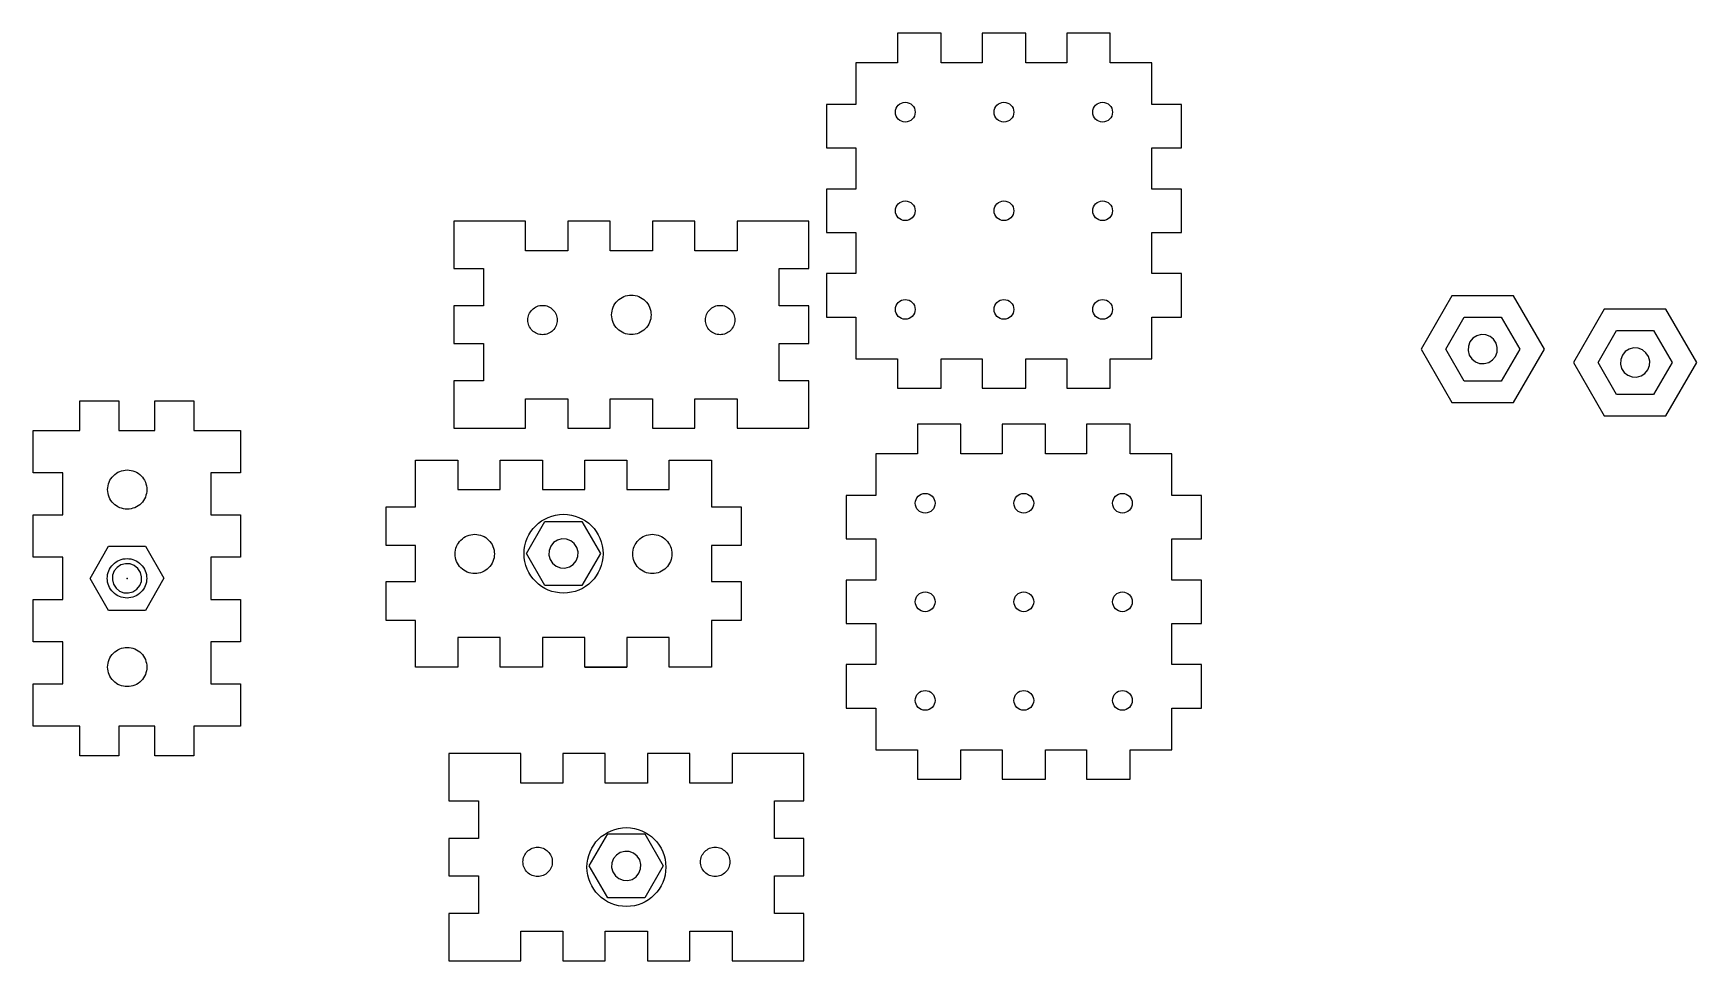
# Model space of a CAD drawing. Header units: millimetres. Extents: x -169 to 168, y -90 to 98.
import ezdxf

# ---------------------------------------------------------------- set-up
doc = ezdxf.new("R2010")
doc.units = ezdxf.units.MM
doc.header["$MEASUREMENT"] = 0
doc.layers.add('Default', color=7, linetype='Continuous', true_color=0x000000)

msp = doc.modelspace()

# ---------------------------------------------------------------- linework, layer by layer
for p, q in [((-50.83, 43.83), (-50.54, 44.09)), ((-50.54, 44.09), (-50.22, 44.33)), ((-50.22, 44.33), (-49.89, 44.53)), ((-49.89, 44.53), (-49.53, 44.7)), ((-49.53, 44.7), (-49.16, 44.83)), ((-49.16, 44.83), (-48.78, 44.92)), ((-48.78, 44.92), (-48.39, 44.98)), ((-48.39, 44.98), (-48, 45)), ((-48, 45), (-47.61, 44.98)), ((-47.61, 44.98), (-47.22, 44.92)), ((-47.22, 44.92), (-46.84, 44.83)), ((-46.84, 44.83), (-46.47, 44.7)), ((-46.47, 44.7), (-46.11, 44.53)), ((-46.11, 44.53), (-45.78, 44.33)), ((-45.78, 44.33), (-45.46, 44.09)), ((-45.46, 44.09), (-45.17, 43.83)), ((118.35, 44.88), (112.11, 34.05)), ((130.85, 44.89), (118.35, 44.88)), ((137.11, 34.07), (130.85, 44.89)), ((-68.96, 40.24), (-68.92, 40.53)), ((-68.92, 40.53), (-68.85, 40.81)), ((-68.85, 40.81), (-68.75, 41.09)), ((-68.75, 41.09), (-68.62, 41.35)), ((-68.62, 41.35), (-68.47, 41.6)), ((-68.47, 41.6), (-68.3, 41.84)), ((-68.3, 41.84), (-68.1, 42.05)), ((-68.1, 42.05), (-67.89, 42.25)), ((-67.89, 42.25), (-67.65, 42.42)), ((-67.65, 42.42), (-67.4, 42.57)), ((-67.4, 42.57), (-67.14, 42.7)), ((-67.14, 42.7), (-66.86, 42.8)), ((-66.86, 42.8), (-66.58, 42.87)), ((-66.58, 42.87), (-66.29, 42.91)), ((-66.29, 42.91), (-66, 42.92)), ((-66, 42.92), (-65.71, 42.91)), ((-65.71, 42.91), (-65.42, 42.87)), ((-65.42, 42.87), (-65.14, 42.8)), ((-65.14, 42.8), (-64.86, 42.7)), ((-64.86, 42.7), (-64.6, 42.57)), ((-64.6, 42.57), (-64.35, 42.42)), ((-64.35, 42.42), (-64.11, 42.25)), ((-64.11, 42.25), (-63.9, 42.05)), ((-63.9, 42.05), (-63.7, 41.84)), ((-63.7, 41.84), (-63.53, 41.6)), ((-63.53, 41.6), (-63.38, 41.35)), ((-63.38, 41.35), (-63.25, 41.09)), ((-63.25, 41.09), (-63.15, 40.81)), ((-63.15, 40.81), (-63.08, 40.53)), ((-63.08, 40.53), (-63.04, 40.24)), ((-52, 41), (-51.98, 41.39)), ((-51.98, 40.61), (-52, 41)), ((-51.98, 41.39), (-51.92, 41.78)), ((-51.92, 40.22), (-51.98, 40.61)), ((-51.92, 41.78), (-51.83, 42.16)), ((-51.83, 42.16), (-51.7, 42.53)), ((-51.7, 42.53), (-51.53, 42.89)), ((-51.53, 42.89), (-51.33, 43.22)), ((-51.33, 43.22), (-51.09, 43.54)), ((-51.09, 43.54), (-50.83, 43.83)), ((-45.17, 43.83), (-44.91, 43.54)), ((-44.91, 43.54), (-44.67, 43.22)), ((-44.67, 43.22), (-44.47, 42.89)), ((-44.47, 42.89), (-44.3, 42.53)), ((-44.3, 42.53), (-44.17, 42.16)), ((-44.17, 42.16), (-44.08, 41.78)), ((-44.08, 41.78), (-44.02, 41.39)), ((-44.02, 40.61), (-44.08, 40.22)), ((-44.02, 41.39), (-44, 41)), ((-44, 41), (-44.02, 40.61)), ((-32.96, 40.24), (-32.92, 40.53)), ((-32.92, 40.53), (-32.85, 40.81)), ((-32.85, 40.81), (-32.75, 41.09)), ((-32.75, 41.09), (-32.62, 41.35)), ((-32.62, 41.35), (-32.47, 41.6)), ((-32.47, 41.6), (-32.3, 41.84)), ((-32.3, 41.84), (-32.1, 42.05)), ((-32.1, 42.05), (-31.89, 42.25)), ((-31.89, 42.25), (-31.65, 42.42)), ((-31.65, 42.42), (-31.4, 42.57)), ((-31.4, 42.57), (-31.14, 42.7)), ((-31.14, 42.7), (-30.86, 42.8)), ((-30.86, 42.8), (-30.58, 42.87)), ((-30.58, 42.87), (-30.29, 42.91)), ((-30.29, 42.91), (-30, 42.92)), ((-30, 42.92), (-29.71, 42.91)), ((-29.71, 42.91), (-29.42, 42.87)), ((-29.42, 42.87), (-29.14, 42.8)), ((-29.14, 42.8), (-28.86, 42.7)), ((-28.86, 42.7), (-28.6, 42.57)), ((-28.6, 42.57), (-28.35, 42.42)), ((-28.35, 42.42), (-28.11, 42.25)), ((-28.11, 42.25), (-27.9, 42.05)), ((-27.9, 42.05), (-27.7, 41.84)), ((-27.7, 41.84), (-27.53, 41.6)), ((-27.53, 41.6), (-27.38, 41.35)), ((-27.38, 41.35), (-27.25, 41.09)), ((-27.25, 41.09), (-27.15, 40.81)), ((-27.15, 40.81), (-27.08, 40.53)), ((-27.08, 40.53), (-27.04, 40.24)), ((117.11, 34.05), (120.85, 40.55)), ((120.85, 40.55), (128.35, 40.56)), ((128.35, 40.56), (132.11, 34.06)), ((149.24, 42.15), (143, 31.32)), ((161.74, 42.16), (149.24, 42.15)), ((168, 31.34), (161.74, 42.16)), ((-68.97, 39.95), (-68.96, 40.24)), ((-68.96, 39.66), (-68.97, 39.95)), ((-68.92, 39.37), (-68.96, 39.66)), ((-68.85, 39.09), (-68.92, 39.37)), ((-68.75, 38.81), (-68.85, 39.09)), ((-68.62, 38.55), (-68.75, 38.81)), ((-68.47, 38.3), (-68.62, 38.55)), ((-68.3, 38.06), (-68.47, 38.3)), ((-68.1, 37.85), (-68.3, 38.06)), ((-67.89, 37.65), (-68.1, 37.85)), ((-67.65, 37.48), (-67.89, 37.65)), ((-67.4, 37.33), (-67.65, 37.48)), ((-67.14, 37.2), (-67.4, 37.33)), ((-66.86, 37.1), (-67.14, 37.2)), ((-66.58, 37.03), (-66.86, 37.1)), ((-65.14, 37.1), (-65.42, 37.03)), ((-64.86, 37.2), (-65.14, 37.1)), ((-64.6, 37.33), (-64.86, 37.2)), ((-64.35, 37.48), (-64.6, 37.33)), ((-64.11, 37.65), (-64.35, 37.48)), ((-63.9, 37.85), (-64.11, 37.65)), ((-63.7, 38.06), (-63.9, 37.85)), ((-63.53, 38.3), (-63.7, 38.06)), ((-63.38, 38.55), (-63.53, 38.3)), ((-63.25, 38.81), (-63.38, 38.55)), ((-63.15, 39.09), (-63.25, 38.81)), ((-63.08, 39.37), (-63.15, 39.09)), ((-63.04, 39.66), (-63.08, 39.37)), ((-63.04, 40.24), (-63.03, 39.95)), ((-63.03, 39.95), (-63.04, 39.66)), ((-51.83, 39.84), (-51.92, 40.22)), ((-51.7, 39.47), (-51.83, 39.84)), ((-51.53, 39.11), (-51.7, 39.47)), ((-51.33, 38.78), (-51.53, 39.11)), ((-51.09, 38.46), (-51.33, 38.78)), ((-50.83, 38.17), (-51.09, 38.46)), ((-50.54, 37.91), (-50.83, 38.17)), ((-50.22, 37.67), (-50.54, 37.91)), ((-49.89, 37.47), (-50.22, 37.67)), ((-49.53, 37.3), (-49.89, 37.47)), ((-49.16, 37.17), (-49.53, 37.3)), ((-48.78, 37.08), (-49.16, 37.17)), ((-46.84, 37.17), (-47.22, 37.08)), ((-46.47, 37.3), (-46.84, 37.17)), ((-46.11, 37.47), (-46.47, 37.3)), ((-45.78, 37.67), (-46.11, 37.47)), ((-45.46, 37.91), (-45.78, 37.67)), ((-45.17, 38.17), (-45.46, 37.91)), ((-44.91, 38.46), (-45.17, 38.17)), ((-44.67, 38.78), (-44.91, 38.46)), ((-44.47, 39.11), (-44.67, 38.78)), ((-44.3, 39.47), (-44.47, 39.11)), ((-44.17, 39.84), (-44.3, 39.47)), ((-44.08, 40.22), (-44.17, 39.84)), ((-32.97, 39.95), (-32.96, 40.24)), ((-32.96, 39.66), (-32.97, 39.95)), ((-32.92, 39.37), (-32.96, 39.66)), ((-32.85, 39.09), (-32.92, 39.37)), ((-32.75, 38.81), (-32.85, 39.09)), ((-32.62, 38.55), (-32.75, 38.81)), ((-32.47, 38.3), (-32.62, 38.55)), ((-32.3, 38.06), (-32.47, 38.3)), ((-32.1, 37.85), (-32.3, 38.06)), ((-31.89, 37.65), (-32.1, 37.85)), ((-31.65, 37.48), (-31.89, 37.65)), ((-31.4, 37.33), (-31.65, 37.48)), ((-31.14, 37.2), (-31.4, 37.33)), ((-30.86, 37.1), (-31.14, 37.2)), ((-30.58, 37.03), (-30.86, 37.1)), ((-29.14, 37.1), (-29.42, 37.03)), ((-28.86, 37.2), (-29.14, 37.1)), ((-28.6, 37.33), (-28.86, 37.2)), ((-28.35, 37.48), (-28.6, 37.33)), ((-28.11, 37.65), (-28.35, 37.48)), ((-27.9, 37.85), (-28.11, 37.65)), ((-27.7, 38.06), (-27.9, 37.85)), ((-27.53, 38.3), (-27.7, 38.06)), ((-27.38, 38.55), (-27.53, 38.3)), ((-27.25, 38.81), (-27.38, 38.55)), ((-27.15, 39.09), (-27.25, 38.81)), ((-27.08, 39.37), (-27.15, 39.09)), ((-27.04, 39.66), (-27.08, 39.37)), ((-27.04, 40.24), (-27.03, 39.95)), ((-27.03, 39.95), (-27.04, 39.66)), ((148, 31.33), (151.75, 37.82)), ((151.75, 37.82), (159.25, 37.83)), ((159.25, 37.83), (163, 31.34)), ((-66.29, 36.99), (-66.58, 37.03)), ((-66, 36.98), (-66.29, 36.99)), ((-65.71, 36.99), (-66, 36.98)), ((-65.42, 37.03), (-65.71, 36.99)), ((-48.39, 37.02), (-48.78, 37.08)), ((-48, 37), (-48.39, 37.02)), ((-47.61, 37.02), (-48, 37)), ((-47.22, 37.08), (-47.61, 37.02)), ((-30.29, 36.99), (-30.58, 37.03)), ((-30, 36.98), (-30.29, 36.99)), ((-29.71, 36.99), (-30, 36.98)), ((-29.42, 37.03), (-29.71, 36.99)), ((112.11, 34.05), (118.36, 23.23)), ((120.86, 27.56), (117.11, 34.05)), ((121.7, 34.67), (121.65, 33.74)), ((121.65, 33.74), (121.89, 32.85)), ((122.03, 35.54), (121.7, 34.67)), ((122.61, 36.27), (122.03, 35.54)), ((123.39, 36.77), (122.61, 36.27)), ((124.29, 37.02), (123.39, 36.77)), ((125.22, 36.97), (124.29, 37.02)), ((126.09, 36.64), (125.22, 36.97)), ((126.82, 36.05), (126.09, 36.64)), ((127.32, 35.27), (126.82, 36.05)), ((127.56, 34.37), (127.32, 35.27)), ((127.52, 33.44), (127.56, 34.37)), ((132.11, 34.06), (128.36, 27.56)), ((130.86, 23.24), (137.11, 34.07)), ((154.29, 34.05), (153.51, 33.54)), ((155.19, 34.29), (154.29, 34.05)), ((156.12, 34.24), (155.19, 34.29)), ((156.99, 33.91), (156.12, 34.24)), ((157.71, 33.32), (156.99, 33.91)), ((121.89, 32.85), (122.4, 32.07)), ((122.4, 32.07), (123.12, 31.48)), ((123.12, 31.48), (123.99, 31.15)), ((123.99, 31.15), (124.92, 31.1)), ((124.92, 31.1), (125.82, 31.34)), ((125.82, 31.34), (126.6, 31.85)), ((126.6, 31.85), (127.18, 32.57)), ((127.18, 32.57), (127.52, 33.44)), ((143, 31.32), (149.26, 20.5)), ((151.75, 24.83), (148, 31.33)), ((152.59, 31.95), (152.54, 31.02)), ((152.54, 31.02), (152.78, 30.12)), ((152.92, 32.82), (152.59, 31.95)), ((153.51, 33.54), (152.92, 32.82)), ((158.22, 32.54), (157.71, 33.32)), ((158.08, 29.85), (158.41, 30.71)), ((158.46, 31.64), (158.22, 32.54)), ((158.41, 30.71), (158.46, 31.64)), ((163, 31.34), (159.25, 24.84)), ((161.76, 20.51), (168, 31.34)), ((128.36, 27.56), (120.86, 27.56)), ((152.78, 30.12), (153.29, 29.34)), ((153.29, 29.34), (154.01, 28.75)), ((154.01, 28.75), (154.88, 28.42)), ((154.88, 28.42), (155.81, 28.37)), ((155.81, 28.37), (156.71, 28.61)), ((156.71, 28.61), (157.49, 29.12)), ((157.49, 29.12), (158.08, 29.85)), ((159.25, 24.84), (151.75, 24.83)), ((118.36, 23.23), (130.86, 23.24)), ((149.26, 20.5), (161.76, 20.51)), ((-154.01, 6.72), (-153.88, 7.08)), ((-153.88, 7.08), (-153.71, 7.44)), ((-153.71, 7.44), (-153.51, 7.77)), ((-153.51, 7.77), (-153.28, 8.08)), ((-153.28, 8.08), (-153.01, 8.37)), ((-153.01, 8.37), (-152.73, 8.64)), ((-152.73, 8.64), (-152.41, 8.87)), ((-152.41, 8.87), (-152.08, 9.07)), ((-152.08, 9.07), (-151.72, 9.24)), ((-151.72, 9.24), (-151.36, 9.37)), ((-151.36, 9.37), (-150.98, 9.46)), ((-150.98, 9.46), (-150.59, 9.52)), ((-150.59, 9.52), (-150.2, 9.54)), ((-150.2, 9.54), (-149.81, 9.52)), ((-149.81, 9.52), (-149.43, 9.46)), ((-149.43, 9.46), (-149.05, 9.37)), ((-149.05, 9.37), (-148.68, 9.24)), ((-148.68, 9.24), (-148.33, 9.07)), ((-148.33, 9.07), (-148, 8.87)), ((-148, 8.87), (-147.68, 8.64)), ((-147.68, 8.64), (-147.39, 8.37)), ((-147.39, 8.37), (-147.13, 8.08)), ((-147.13, 8.08), (-146.9, 7.77)), ((-146.9, 7.77), (-146.7, 7.44)), ((-146.7, 7.44), (-146.53, 7.08)), ((-146.53, 7.08), (-146.4, 6.72)), ((-154.18, 5.56), (-154.16, 5.95)), ((-154.16, 5.17), (-154.18, 5.56)), ((-154.16, 5.95), (-154.1, 6.34)), ((-154.1, 4.79), (-154.16, 5.17)), ((-154.1, 6.34), (-154.01, 6.72)), ((-154.01, 4.41), (-154.1, 4.79)), ((-153.88, 4.04), (-154.01, 4.41)), ((-153.71, 3.69), (-153.88, 4.04)), ((-153.51, 3.35), (-153.71, 3.69)), ((-146.7, 3.69), (-146.9, 3.35)), ((-146.53, 4.04), (-146.7, 3.69)), ((-146.4, 4.41), (-146.53, 4.04)), ((-146.4, 6.72), (-146.31, 6.34)), ((-146.31, 4.79), (-146.4, 4.41)), ((-146.31, 6.34), (-146.25, 5.95)), ((-146.25, 5.17), (-146.31, 4.79)), ((-146.25, 5.95), (-146.23, 5.56)), ((-146.23, 5.56), (-146.25, 5.17)), ((-153.28, 3.04), (-153.51, 3.35)), ((-153.01, 2.75), (-153.28, 3.04)), ((-152.73, 2.49), (-153.01, 2.75)), ((-152.41, 2.26), (-152.73, 2.49)), ((-152.08, 2.06), (-152.41, 2.26)), ((-151.72, 1.89), (-152.08, 2.06)), ((-151.36, 1.76), (-151.72, 1.89)), ((-150.98, 1.66), (-151.36, 1.76)), ((-150.59, 1.61), (-150.98, 1.66)), ((-150.2, 1.59), (-150.59, 1.61)), ((-149.81, 1.61), (-150.2, 1.59)), ((-149.43, 1.66), (-149.81, 1.61)), ((-149.05, 1.76), (-149.43, 1.66)), ((-148.68, 1.89), (-149.05, 1.76)), ((-148.33, 2.06), (-148.68, 1.89)), ((-148, 2.26), (-148.33, 2.06)), ((-147.68, 2.49), (-148, 2.26)), ((-147.39, 2.75), (-147.68, 2.49)), ((-147.13, 3.04), (-147.39, 2.75)), ((-146.9, 3.35), (-147.13, 3.04)), ((-69.27, -7.4), (-65.52, -0.9)), ((-65.52, -0.9), (-58.02, -0.9)), ((-58.02, -0.9), (-54.27, -7.39)), ((-157.75, -12.44), (-154.01, -5.94)), ((-154.01, -5.94), (-146.51, -5.94)), ((-146.51, -5.94), (-142.75, -12.43)), ((-83.7, -7.1), (-83.64, -6.71)), ((-83.64, -6.71), (-83.55, -6.33)), ((-83.55, -6.33), (-83.42, -5.96)), ((-83.42, -5.96), (-83.25, -5.61)), ((-83.25, -5.61), (-83.05, -5.28)), ((-83.05, -5.28), (-82.82, -4.96)), ((-82.82, -4.96), (-82.55, -4.68)), ((-82.55, -4.68), (-82.26, -4.41)), ((-82.26, -4.41), (-81.95, -4.18)), ((-81.95, -4.18), (-81.62, -3.98)), ((-81.62, -3.98), (-81.26, -3.81)), ((-81.26, -3.81), (-80.9, -3.68)), ((-80.9, -3.68), (-80.52, -3.59)), ((-80.52, -3.59), (-80.13, -3.53)), ((-80.13, -3.53), (-79.74, -3.51)), ((-79.74, -3.51), (-79.35, -3.53)), ((-79.35, -3.53), (-78.97, -3.59)), ((-78.97, -3.59), (-78.59, -3.68)), ((-78.59, -3.68), (-78.22, -3.81)), ((-78.22, -3.81), (-77.87, -3.98)), ((-77.87, -3.98), (-77.53, -4.18)), ((-77.53, -4.18), (-77.22, -4.41)), ((-77.22, -4.41), (-76.93, -4.68)), ((-76.93, -4.68), (-76.67, -4.96)), ((-76.67, -4.96), (-76.44, -5.28)), ((-76.44, -5.28), (-76.24, -5.61)), ((-76.24, -5.61), (-76.07, -5.96)), ((-76.07, -5.96), (-75.94, -6.33)), ((-75.94, -6.33), (-75.84, -6.71)), ((-75.84, -6.71), (-75.79, -7.1)), ((-64.34, -5.91), (-64.68, -6.78)), ((-63.76, -5.19), (-64.34, -5.91)), ((-62.98, -4.68), (-63.76, -5.19)), ((-62.08, -4.44), (-62.98, -4.68)), ((-61.15, -4.49), (-62.08, -4.44)), ((-60.28, -4.82), (-61.15, -4.49)), ((-59.56, -5.4), (-60.28, -4.82)), ((-59.05, -6.18), (-59.56, -5.4)), ((-58.81, -7.08), (-59.05, -6.18)), ((-47.7, -7.1), (-47.64, -6.71)), ((-47.64, -6.71), (-47.55, -6.33)), ((-47.55, -6.33), (-47.42, -5.96)), ((-47.42, -5.96), (-47.25, -5.61)), ((-47.25, -5.61), (-47.05, -5.28)), ((-47.05, -5.28), (-46.82, -4.96)), ((-46.82, -4.96), (-46.55, -4.68)), ((-46.55, -4.68), (-46.26, -4.41)), ((-46.26, -4.41), (-45.95, -4.18)), ((-45.95, -4.18), (-45.62, -3.98)), ((-45.62, -3.98), (-45.26, -3.81)), ((-45.26, -3.81), (-44.9, -3.68)), ((-44.9, -3.68), (-44.52, -3.59)), ((-44.52, -3.59), (-44.13, -3.53)), ((-44.13, -3.53), (-43.74, -3.51)), ((-43.74, -3.51), (-43.35, -3.53)), ((-43.35, -3.53), (-42.97, -3.59)), ((-42.97, -3.59), (-42.59, -3.68)), ((-42.59, -3.68), (-42.22, -3.81)), ((-42.22, -3.81), (-41.87, -3.98)), ((-41.87, -3.98), (-41.53, -4.18)), ((-41.53, -4.18), (-41.22, -4.41)), ((-41.22, -4.41), (-40.93, -4.68)), ((-40.93, -4.68), (-40.67, -4.96)), ((-40.67, -4.96), (-40.44, -5.28)), ((-40.44, -5.28), (-40.24, -5.61)), ((-40.24, -5.61), (-40.07, -5.96)), ((-40.07, -5.96), (-39.94, -6.33)), ((-39.94, -6.33), (-39.84, -6.71)), ((-39.84, -6.71), (-39.79, -7.1)), ((-153.58, -10.21), (-153.35, -9.9)), ((-153.35, -9.9), (-153.08, -9.61)), ((-153.08, -9.61), (-152.79, -9.35)), ((-152.79, -9.35), (-152.48, -9.11)), ((-152.48, -9.11), (-152.14, -8.91)), ((-151.47, -9.72), (-152.25, -10.23)), ((-152.14, -8.91), (-151.78, -8.74)), ((-151.78, -8.74), (-151.41, -8.61)), ((-150.57, -9.48), (-151.47, -9.72)), ((-151.41, -8.61), (-151.03, -8.51)), ((-151.03, -8.51), (-150.65, -8.46)), ((-150.65, -8.46), (-150.25, -8.44)), ((-149.64, -9.53), (-150.57, -9.48)), ((-150.25, -8.44), (-149.86, -8.46)), ((-149.86, -8.46), (-149.47, -8.51)), ((-148.77, -9.86), (-149.64, -9.53)), ((-149.47, -8.51), (-149.09, -8.61)), ((-149.09, -8.61), (-148.72, -8.74)), ((-148.04, -10.45), (-148.77, -9.86)), ((-148.72, -8.74), (-148.37, -8.91)), ((-148.37, -8.91), (-148.03, -9.11)), ((-148.03, -9.11), (-147.72, -9.35)), ((-147.72, -9.35), (-147.43, -9.61)), ((-147.43, -9.61), (-147.16, -9.9)), ((-147.16, -9.9), (-146.93, -10.21)), ((-83.72, -7.49), (-83.7, -7.1)), ((-83.7, -7.88), (-83.72, -7.49)), ((-83.64, -8.26), (-83.7, -7.88)), ((-83.55, -8.64), (-83.64, -8.26)), ((-83.42, -9.01), (-83.55, -8.64)), ((-83.25, -9.36), (-83.42, -9.01)), ((-83.05, -9.69), (-83.25, -9.36)), ((-82.82, -10.01), (-83.05, -9.69)), ((-82.55, -10.3), (-82.82, -10.01)), ((-76.67, -10.01), (-76.93, -10.3)), ((-76.44, -9.69), (-76.67, -10.01)), ((-76.24, -9.36), (-76.44, -9.69)), ((-76.07, -9.01), (-76.24, -9.36)), ((-75.94, -8.64), (-76.07, -9.01)), ((-75.84, -8.26), (-75.94, -8.64)), ((-75.79, -7.88), (-75.84, -8.26)), ((-75.79, -7.1), (-75.77, -7.49)), ((-75.77, -7.49), (-75.79, -7.88)), ((-65.51, -13.89), (-69.27, -7.4)), ((-64.68, -6.78), (-64.72, -7.71)), ((-64.72, -7.71), (-64.48, -8.61)), ((-64.48, -8.61), (-63.98, -9.39)), ((-63.98, -9.39), (-63.25, -9.97)), ((-63.25, -9.97), (-62.38, -10.31)), ((-61.45, -10.36), (-60.55, -10.11)), ((-60.55, -10.11), (-59.77, -9.61)), ((-59.77, -9.61), (-59.19, -8.88)), ((-59.19, -8.88), (-58.86, -8.01)), ((-58.86, -8.01), (-58.81, -7.08)), ((-54.27, -7.39), (-58.01, -13.89)), ((-47.72, -7.49), (-47.7, -7.1)), ((-47.7, -7.88), (-47.72, -7.49)), ((-47.64, -8.26), (-47.7, -7.88)), ((-47.55, -8.64), (-47.64, -8.26)), ((-47.42, -9.01), (-47.55, -8.64)), ((-47.25, -9.36), (-47.42, -9.01)), ((-47.05, -9.69), (-47.25, -9.36)), ((-46.82, -10.01), (-47.05, -9.69)), ((-46.55, -10.3), (-46.82, -10.01)), ((-40.67, -10.01), (-40.93, -10.3)), ((-40.44, -9.69), (-40.67, -10.01)), ((-40.24, -9.36), (-40.44, -9.69)), ((-40.07, -9.01), (-40.24, -9.36)), ((-39.94, -8.64), (-40.07, -9.01)), ((-39.84, -8.26), (-39.94, -8.64)), ((-39.79, -7.88), (-39.84, -8.26)), ((-39.79, -7.1), (-39.77, -7.49)), ((-39.77, -7.49), (-39.79, -7.88)), ((-154, -18.93), (-157.75, -12.44)), ((-154.25, -12.44), (-154.23, -12.05)), ((-154.23, -12.83), (-154.25, -12.44)), ((-154.23, -12.05), (-154.18, -11.66)), ((-154.18, -13.22), (-154.23, -12.83)), ((-154.18, -11.66), (-154.08, -11.28)), ((-154.08, -13.6), (-154.18, -13.22)), ((-154.08, -11.28), (-153.95, -10.91)), ((-153.95, -10.91), (-153.78, -10.55)), ((-153.78, -10.55), (-153.58, -10.21)), ((-153.16, -11.82), (-153.21, -12.75)), ((-153.21, -12.75), (-152.97, -13.65)), ((-152.83, -10.95), (-153.16, -11.82)), ((-152.25, -10.23), (-152.83, -10.95)), ((-147.54, -11.23), (-148.04, -10.45)), ((-147.68, -13.92), (-147.34, -13.05)), ((-147.3, -12.12), (-147.54, -11.23)), ((-147.34, -13.05), (-147.3, -12.12)), ((-146.93, -10.21), (-146.73, -10.55)), ((-146.73, -10.55), (-146.56, -10.91)), ((-146.56, -10.91), (-146.43, -11.28)), ((-142.75, -12.43), (-146.5, -18.93)), ((-146.43, -11.28), (-146.33, -11.66)), ((-146.33, -13.22), (-146.43, -13.6)), ((-146.33, -11.66), (-146.27, -12.05)), ((-146.27, -12.83), (-146.33, -13.22)), ((-146.27, -12.05), (-146.25, -12.44)), ((-146.25, -12.44), (-146.27, -12.83)), ((-82.26, -10.56), (-82.55, -10.3)), ((-81.95, -10.79), (-82.26, -10.56)), ((-81.62, -10.99), (-81.95, -10.79)), ((-81.26, -11.16), (-81.62, -10.99)), ((-80.9, -11.29), (-81.26, -11.16)), ((-80.52, -11.38), (-80.9, -11.29)), ((-80.13, -11.44), (-80.52, -11.38)), ((-79.74, -11.46), (-80.13, -11.44)), ((-79.35, -11.44), (-79.74, -11.46)), ((-78.97, -11.38), (-79.35, -11.44)), ((-78.59, -11.29), (-78.97, -11.38)), ((-78.22, -11.16), (-78.59, -11.29)), ((-77.87, -10.99), (-78.22, -11.16)), ((-77.53, -10.79), (-77.87, -10.99)), ((-77.22, -10.56), (-77.53, -10.79)), ((-76.93, -10.3), (-77.22, -10.56)), ((-62.38, -10.31), (-61.45, -10.36)), ((-46.26, -10.56), (-46.55, -10.3)), ((-45.95, -10.79), (-46.26, -10.56)), ((-45.62, -10.99), (-45.95, -10.79)), ((-45.26, -11.16), (-45.62, -10.99)), ((-44.9, -11.29), (-45.26, -11.16)), ((-44.52, -11.38), (-44.9, -11.29)), ((-44.13, -11.44), (-44.52, -11.38)), ((-43.74, -11.46), (-44.13, -11.44)), ((-43.35, -11.44), (-43.74, -11.46)), ((-42.97, -11.38), (-43.35, -11.44)), ((-42.59, -11.29), (-42.97, -11.38)), ((-42.22, -11.16), (-42.59, -11.29)), ((-41.87, -10.99), (-42.22, -11.16)), ((-41.53, -10.79), (-41.87, -10.99)), ((-41.22, -10.56), (-41.53, -10.79)), ((-40.93, -10.3), (-41.22, -10.56)), ((-153.95, -13.97), (-154.08, -13.6)), ((-153.78, -14.32), (-153.95, -13.97)), ((-153.58, -14.66), (-153.78, -14.32)), ((-153.35, -14.97), (-153.58, -14.66)), ((-153.08, -15.27), (-153.35, -14.97)), ((-152.79, -15.53), (-153.08, -15.27)), ((-152.97, -13.65), (-152.46, -14.43)), ((-152.48, -15.76), (-152.79, -15.53)), ((-152.14, -15.96), (-152.48, -15.76)), ((-152.46, -14.43), (-151.74, -15.01)), ((-151.78, -16.13), (-152.14, -15.96)), ((-151.41, -16.27), (-151.78, -16.13)), ((-151.74, -15.01), (-150.87, -15.35)), ((-151.03, -16.36), (-151.41, -16.27)), ((-150.65, -16.42), (-151.03, -16.36)), ((-150.87, -15.35), (-149.94, -15.4)), ((-150.25, -16.44), (-150.65, -16.42)), ((-149.86, -16.42), (-150.25, -16.44)), ((-149.94, -15.4), (-149.04, -15.15)), ((-149.47, -16.36), (-149.86, -16.42)), ((-149.09, -16.27), (-149.47, -16.36)), ((-148.72, -16.13), (-149.09, -16.27)), ((-149.04, -15.15), (-148.26, -14.65)), ((-148.37, -15.96), (-148.72, -16.13)), ((-148.03, -15.76), (-148.37, -15.96)), ((-148.26, -14.65), (-147.68, -13.92)), ((-147.72, -15.53), (-148.03, -15.76)), ((-147.43, -15.27), (-147.72, -15.53)), ((-147.16, -14.97), (-147.43, -15.27)), ((-146.93, -14.66), (-147.16, -14.97)), ((-146.73, -14.32), (-146.93, -14.66)), ((-146.56, -13.97), (-146.73, -14.32)), ((-146.43, -13.6), (-146.56, -13.97)), ((-58.01, -13.89), (-65.51, -13.89)), ((-146.5, -18.93), (-154, -18.93)), ((-152.41, -27.13), (-152.08, -26.93)), ((-152.08, -26.93), (-151.72, -26.76)), ((-151.72, -26.76), (-151.36, -26.63)), ((-151.36, -26.63), (-150.98, -26.54)), ((-150.98, -26.54), (-150.59, -26.48)), ((-150.59, -26.48), (-150.2, -26.46)), ((-150.2, -26.46), (-149.81, -26.48)), ((-149.81, -26.48), (-149.43, -26.54)), ((-149.43, -26.54), (-149.05, -26.63)), ((-149.05, -26.63), (-148.68, -26.76)), ((-148.68, -26.76), (-148.33, -26.93)), ((-148.33, -26.93), (-148, -27.13)), ((-154.18, -30.44), (-154.16, -30.05)), ((-154.16, -30.05), (-154.1, -29.66)), ((-154.1, -29.66), (-154.01, -29.28)), ((-154.01, -29.28), (-153.88, -28.92)), ((-153.88, -28.92), (-153.71, -28.56)), ((-153.71, -28.56), (-153.51, -28.23)), ((-153.51, -28.23), (-153.28, -27.92)), ((-153.28, -27.92), (-153.01, -27.63)), ((-153.01, -27.63), (-152.73, -27.36)), ((-152.73, -27.36), (-152.41, -27.13)), ((-148, -27.13), (-147.68, -27.36)), ((-147.68, -27.36), (-147.39, -27.63)), ((-147.39, -27.63), (-147.13, -27.92)), ((-147.13, -27.92), (-146.9, -28.23)), ((-146.9, -28.23), (-146.7, -28.56)), ((-146.7, -28.56), (-146.53, -28.92)), ((-146.53, -28.92), (-146.4, -29.28)), ((-146.4, -29.28), (-146.31, -29.66)), ((-146.31, -29.66), (-146.25, -30.05)), ((-146.25, -30.05), (-146.23, -30.44)), ((-154.16, -30.83), (-154.18, -30.44)), ((-154.1, -31.21), (-154.16, -30.83)), ((-154.01, -31.59), (-154.1, -31.21)), ((-153.88, -31.96), (-154.01, -31.59)), ((-153.71, -32.31), (-153.88, -31.96)), ((-153.51, -32.65), (-153.71, -32.31)), ((-153.28, -32.96), (-153.51, -32.65)), ((-153.01, -33.25), (-153.28, -32.96)), ((-152.73, -33.51), (-153.01, -33.25)), ((-152.41, -33.74), (-152.73, -33.51)), ((-147.68, -33.51), (-148, -33.74)), ((-147.39, -33.25), (-147.68, -33.51)), ((-147.13, -32.96), (-147.39, -33.25)), ((-146.9, -32.65), (-147.13, -32.96)), ((-146.7, -32.31), (-146.9, -32.65)), ((-146.53, -31.96), (-146.7, -32.31)), ((-146.4, -31.59), (-146.53, -31.96)), ((-146.31, -31.21), (-146.4, -31.59)), ((-146.25, -30.83), (-146.31, -31.21)), ((-146.23, -30.44), (-146.25, -30.83)), ((-152.08, -33.94), (-152.41, -33.74)), ((-151.72, -34.11), (-152.08, -33.94)), ((-151.36, -34.24), (-151.72, -34.11)), ((-150.98, -34.34), (-151.36, -34.24)), ((-150.59, -34.39), (-150.98, -34.34)), ((-150.2, -34.41), (-150.59, -34.39)), ((-149.81, -34.39), (-150.2, -34.41)), ((-149.43, -34.34), (-149.81, -34.39)), ((-149.05, -34.24), (-149.43, -34.34)), ((-148.68, -34.11), (-149.05, -34.24)), ((-148.33, -33.94), (-148.68, -34.11)), ((-148, -33.74), (-148.33, -33.94)), ((-68.65, -67.48), (-68.4, -67.33)), ((-68.4, -67.33), (-68.14, -67.2)), ((-68.14, -67.2), (-67.86, -67.1)), ((-67.86, -67.1), (-67.58, -67.03)), ((-67.58, -67.03), (-67.29, -66.99)), ((-67.29, -66.99), (-67, -66.97)), ((-67, -66.97), (-66.71, -66.99)), ((-66.71, -66.99), (-66.42, -67.03)), ((-66.42, -67.03), (-66.14, -67.1)), ((-66.14, -67.1), (-65.86, -67.2)), ((-65.86, -67.2), (-65.6, -67.33)), ((-65.6, -67.33), (-65.35, -67.48)), ((-56.53, -70.78), (-52.79, -64.28)), ((-52.79, -64.28), (-45.29, -64.28)), ((-45.29, -64.28), (-41.53, -70.77)), ((-32.65, -67.48), (-32.4, -67.33)), ((-32.4, -67.33), (-32.14, -67.2)), ((-32.14, -67.2), (-31.86, -67.1)), ((-31.86, -67.1), (-31.58, -67.03)), ((-31.58, -67.03), (-31.29, -66.99)), ((-31.29, -66.99), (-31, -66.97)), ((-31, -66.97), (-30.71, -66.99)), ((-30.71, -66.99), (-30.42, -67.03)), ((-30.42, -67.03), (-30.14, -67.1)), ((-30.14, -67.1), (-29.86, -67.2)), ((-29.86, -67.2), (-29.6, -67.33)), ((-29.6, -67.33), (-29.35, -67.48)), ((-69.97, -69.95), (-69.96, -69.66)), ((-69.96, -70.24), (-69.97, -69.95)), ((-69.96, -69.66), (-69.92, -69.37)), ((-69.92, -70.53), (-69.96, -70.24)), ((-69.92, -69.37), (-69.85, -69.09)), ((-69.85, -70.81), (-69.92, -70.53)), ((-69.85, -69.09), (-69.75, -68.81)), ((-69.75, -71.09), (-69.85, -70.81)), ((-69.75, -68.81), (-69.62, -68.55)), ((-69.62, -68.55), (-69.47, -68.3)), ((-69.47, -68.3), (-69.3, -68.06)), ((-69.3, -68.06), (-69.1, -67.85)), ((-69.1, -67.85), (-68.89, -67.65)), ((-68.89, -67.65), (-68.65, -67.48)), ((-65.35, -67.48), (-65.11, -67.65)), ((-65.11, -67.65), (-64.9, -67.85)), ((-64.9, -67.85), (-64.7, -68.06)), ((-64.7, -68.06), (-64.53, -68.3)), ((-64.53, -68.3), (-64.38, -68.55)), ((-64.38, -68.55), (-64.25, -68.81)), ((-64.25, -68.81), (-64.15, -69.09)), ((-64.15, -70.81), (-64.25, -71.09)), ((-64.15, -69.09), (-64.08, -69.37)), ((-64.08, -70.53), (-64.15, -70.81)), ((-64.08, -69.37), (-64.04, -69.66)), ((-64.04, -70.24), (-64.08, -70.53)), ((-64.04, -69.66), (-64.03, -69.95)), ((-64.03, -69.95), (-64.04, -70.24)), ((-52.78, -77.27), (-56.53, -70.78)), ((-51.94, -70.16), (-51.99, -71.09)), ((-51.61, -69.29), (-51.94, -70.16)), ((-51.02, -68.56), (-51.61, -69.29)), ((-50.24, -68.06), (-51.02, -68.56)), ((-49.34, -67.82), (-50.24, -68.06)), ((-48.42, -67.86), (-49.34, -67.82)), ((-47.55, -68.2), (-48.42, -67.86)), ((-46.82, -68.78), (-47.55, -68.2)), ((-46.31, -69.56), (-46.82, -68.78)), ((-46.07, -70.46), (-46.31, -69.56)), ((-46.12, -71.39), (-46.07, -70.46)), ((-41.53, -70.77), (-45.28, -77.27)), ((-33.97, -69.95), (-33.96, -69.66)), ((-33.96, -70.24), (-33.97, -69.95)), ((-33.96, -69.66), (-33.92, -69.37)), ((-33.92, -70.53), (-33.96, -70.24)), ((-33.92, -69.37), (-33.85, -69.09)), ((-33.85, -70.81), (-33.92, -70.53)), ((-33.85, -69.09), (-33.75, -68.81)), ((-33.75, -71.09), (-33.85, -70.81)), ((-33.75, -68.81), (-33.62, -68.55)), ((-33.62, -68.55), (-33.47, -68.3)), ((-33.47, -68.3), (-33.3, -68.06)), ((-33.3, -68.06), (-33.1, -67.85)), ((-33.1, -67.85), (-32.89, -67.65)), ((-32.89, -67.65), (-32.65, -67.48)), ((-29.35, -67.48), (-29.11, -67.65)), ((-29.11, -67.65), (-28.9, -67.85)), ((-28.9, -67.85), (-28.7, -68.06)), ((-28.7, -68.06), (-28.53, -68.3)), ((-28.53, -68.3), (-28.38, -68.55)), ((-28.38, -68.55), (-28.25, -68.81)), ((-28.25, -68.81), (-28.15, -69.09)), ((-28.15, -70.81), (-28.25, -71.09)), ((-28.15, -69.09), (-28.08, -69.37)), ((-28.08, -70.53), (-28.15, -70.81)), ((-28.08, -69.37), (-28.04, -69.66)), ((-28.04, -70.24), (-28.08, -70.53)), ((-28.04, -69.66), (-28.03, -69.95)), ((-28.03, -69.95), (-28.04, -70.24)), ((-69.62, -71.35), (-69.75, -71.09)), ((-69.47, -71.6), (-69.62, -71.35)), ((-69.3, -71.84), (-69.47, -71.6)), ((-69.1, -72.05), (-69.3, -71.84)), ((-68.89, -72.25), (-69.1, -72.05)), ((-68.65, -72.42), (-68.89, -72.25)), ((-68.4, -72.57), (-68.65, -72.42)), ((-68.14, -72.7), (-68.4, -72.57)), ((-67.86, -72.8), (-68.14, -72.7)), ((-67.58, -72.87), (-67.86, -72.8)), ((-67.29, -72.91), (-67.58, -72.87)), ((-67, -72.92), (-67.29, -72.91)), ((-66.71, -72.91), (-67, -72.92)), ((-66.42, -72.87), (-66.71, -72.91)), ((-66.14, -72.8), (-66.42, -72.87)), ((-65.86, -72.7), (-66.14, -72.8)), ((-65.6, -72.57), (-65.86, -72.7)), ((-65.35, -72.42), (-65.6, -72.57)), ((-65.11, -72.25), (-65.35, -72.42)), ((-64.9, -72.05), (-65.11, -72.25)), ((-64.7, -71.84), (-64.9, -72.05)), ((-64.53, -71.6), (-64.7, -71.84)), ((-64.38, -71.35), (-64.53, -71.6)), ((-64.25, -71.09), (-64.38, -71.35)), ((-51.99, -71.09), (-51.75, -71.99)), ((-51.75, -71.99), (-51.24, -72.77)), ((-51.24, -72.77), (-50.52, -73.35)), ((-50.52, -73.35), (-49.65, -73.68)), ((-49.65, -73.68), (-48.72, -73.73)), ((-48.72, -73.73), (-47.82, -73.49)), ((-47.82, -73.49), (-47.04, -72.98)), ((-47.04, -72.98), (-46.45, -72.26)), ((-46.45, -72.26), (-46.12, -71.39)), ((-33.62, -71.35), (-33.75, -71.09)), ((-33.47, -71.6), (-33.62, -71.35)), ((-33.3, -71.84), (-33.47, -71.6)), ((-33.1, -72.05), (-33.3, -71.84)), ((-32.89, -72.25), (-33.1, -72.05)), ((-32.65, -72.42), (-32.89, -72.25)), ((-32.4, -72.57), (-32.65, -72.42)), ((-32.14, -72.7), (-32.4, -72.57)), ((-31.86, -72.8), (-32.14, -72.7)), ((-31.58, -72.87), (-31.86, -72.8)), ((-31.29, -72.91), (-31.58, -72.87)), ((-31, -72.92), (-31.29, -72.91)), ((-30.71, -72.91), (-31, -72.92)), ((-30.42, -72.87), (-30.71, -72.91)), ((-30.14, -72.8), (-30.42, -72.87)), ((-29.86, -72.7), (-30.14, -72.8)), ((-29.6, -72.57), (-29.86, -72.7)), ((-29.35, -72.42), (-29.6, -72.57)), ((-29.11, -72.25), (-29.35, -72.42)), ((-28.9, -72.05), (-29.11, -72.25)), ((-28.7, -71.84), (-28.9, -72.05)), ((-28.53, -71.6), (-28.7, -71.84)), ((-28.38, -71.35), (-28.53, -71.6)), ((-28.25, -71.09), (-28.38, -71.35)), ((-45.28, -77.27), (-52.78, -77.27))]:
    msp.add_line(p, q)
at = {"layer": 'Default'}
for p, q in [((14.81, 98.11), (5.99, 98.11)), ((5.99, 98.11), (5.99, 92.11)), ((14.81, 92.11), (14.81, 98.11)), ((31.95, 98.11), (23.13, 98.11)), ((23.13, 98.11), (23.13, 92.11)), ((31.95, 92.11), (31.95, 98.11)), ((49.1, 98.11), (40.27, 98.11)), ((40.27, 98.11), (40.27, 92.11)), ((49.1, 92.11), (49.1, 98.11)), ((5.99, 92.11), (-2.46, 92.11)), ((-2.46, 92.11), (-2.46, 83.67)), ((23.13, 92.11), (14.81, 92.11)), ((40.27, 92.11), (31.95, 92.11)), ((57.54, 92.11), (49.1, 92.11)), ((57.54, 83.67), (57.54, 92.11)), ((-2.46, 83.67), (-8.46, 83.67)), ((-8.46, 83.67), (-8.46, 74.85)), ((63.54, 83.67), (57.54, 83.67)), ((63.54, 74.85), (63.54, 83.67)), ((-8.46, 74.85), (-2.46, 74.85)), ((-2.46, 74.85), (-2.46, 66.52)), ((57.54, 66.52), (57.54, 74.85)), ((57.54, 74.85), (63.54, 74.85)), ((-2.46, 66.52), (-8.46, 66.52)), ((-8.46, 66.52), (-8.46, 57.7)), ((63.54, 66.52), (57.54, 66.52)), ((63.54, 57.7), (63.54, 66.52)), ((-69.43, 60), (-84, 60)), ((-84, 60), (-84, 50.4)), ((-69.43, 54), (-69.43, 60)), ((-52.29, 60), (-60.86, 60)), ((-60.86, 60), (-60.86, 54)), ((-52.29, 54), (-52.29, 60)), ((-35.14, 60), (-43.71, 60)), ((-43.71, 60), (-43.71, 54)), ((-35.14, 54), (-35.14, 60)), ((-12, 60), (-26.57, 60)), ((-26.57, 60), (-26.57, 54)), ((-12, 50.4), (-12, 60)), ((-8.46, 57.7), (-2.46, 57.7)), ((-2.46, 57.7), (-2.46, 49.38)), ((57.54, 49.38), (57.54, 57.7)), ((57.54, 57.7), (63.54, 57.7)), ((-60.86, 54), (-69.43, 54)), ((-43.71, 54), (-52.29, 54)), ((-26.57, 54), (-35.14, 54)), ((-84, 50.4), (-78, 50.4)), ((-78, 50.4), (-78, 42.8)), ((-18, 42.8), (-18, 50.4)), ((-18, 50.4), (-12, 50.4)), ((-2.46, 49.38), (-8.46, 49.38)), ((-8.46, 49.38), (-8.46, 40.56)), ((63.54, 49.38), (57.54, 49.38)), ((63.54, 40.56), (63.54, 49.38)), ((-84, 42.8), (-84, 35.2)), ((-78, 42.8), (-84, 42.8)), ((-12, 42.8), (-18, 42.8)), ((-12, 35.2), (-12, 42.8)), ((-8.46, 40.56), (-2.46, 40.56)), ((-2.46, 40.56), (-2.46, 32.11)), ((57.54, 32.11), (57.54, 40.56)), ((57.54, 40.56), (63.54, 40.56)), ((-84, 35.2), (-78, 35.2)), ((-78, 35.2), (-78, 27.6)), ((-18, 27.6), (-18, 35.2)), ((-18, 35.2), (-12, 35.2)), ((-2.46, 32.11), (5.99, 32.11)), ((5.99, 32.11), (5.99, 26.11)), ((14.81, 26.11), (14.81, 32.11)), ((14.81, 32.11), (23.13, 32.11)), ((23.13, 32.11), (23.13, 26.11)), ((31.95, 26.11), (31.95, 32.11)), ((31.95, 32.11), (40.27, 32.11)), ((40.27, 32.11), (40.27, 26.11)), ((49.1, 26.11), (49.1, 32.11)), ((49.1, 32.11), (57.54, 32.11)), ((-78, 27.6), (-84, 27.6)), ((-84, 27.6), (-84, 18)), ((-12, 27.6), (-18, 27.6)), ((-12, 18), (-12, 27.6)), ((-69.43, 18), (-69.43, 24)), ((-69.43, 24), (-60.86, 24)), ((-60.86, 24), (-60.86, 18)), ((-52.29, 18), (-52.29, 24)), ((-52.29, 24), (-43.71, 24)), ((-43.71, 24), (-43.71, 18)), ((-35.14, 18), (-35.14, 24)), ((-35.14, 24), (-26.57, 24)), ((-26.57, 24), (-26.57, 18)), ((5.99, 26.11), (14.81, 26.11)), ((23.13, 26.11), (31.95, 26.11)), ((40.27, 26.11), (49.1, 26.11)), ((-159.78, 17.56), (-159.78, 23.56)), ((-159.78, 23.56), (-151.93, 23.56)), ((-151.93, 23.56), (-151.93, 17.56)), ((-144.58, 17.56), (-144.58, 23.56)), ((-144.58, 23.56), (-136.73, 23.56)), ((-136.73, 23.56), (-136.73, 17.56)), ((-169.25, 8.99), (-169.25, 17.56)), ((-169.25, 17.56), (-159.78, 17.56)), ((-151.93, 17.56), (-144.58, 17.56)), ((-136.73, 17.56), (-127.25, 17.56)), ((-127.25, 17.56), (-127.25, 8.99)), ((-84, 18), (-69.43, 18)), ((-60.86, 18), (-52.29, 18)), ((-43.71, 18), (-35.14, 18)), ((-26.57, 18), (-12, 18)), ((18.83, 18.8), (10.01, 18.8)), ((10.01, 18.8), (10.01, 12.8)), ((18.83, 12.8), (18.83, 18.8)), ((35.98, 18.8), (27.16, 18.8)), ((27.16, 18.8), (27.16, 12.8)), ((35.98, 12.8), (35.98, 18.8)), ((53.12, 18.8), (44.3, 18.8)), ((44.3, 18.8), (44.3, 12.8)), ((53.12, 12.8), (53.12, 18.8)), ((-91.74, 2.09), (-91.74, 11.56)), ((-91.74, 11.56), (-83.17, 11.56)), ((-83.17, 11.56), (-83.17, 5.56)), ((-74.6, 5.56), (-74.6, 11.56)), ((-74.6, 11.56), (-66.03, 11.56)), ((-66.03, 11.56), (-66.03, 5.56)), ((-57.46, 5.56), (-57.46, 11.56)), ((-57.46, 11.56), (-48.89, 11.56)), ((-48.89, 11.56), (-48.89, 5.56)), ((-40.31, 5.56), (-40.31, 11.56)), ((-40.31, 11.56), (-31.74, 11.56)), ((-31.74, 11.56), (-31.74, 2.09)), ((10.01, 12.8), (1.57, 12.8)), ((1.57, 12.8), (1.57, 4.36)), ((27.16, 12.8), (18.83, 12.8)), ((44.3, 12.8), (35.98, 12.8)), ((61.57, 12.8), (53.12, 12.8)), ((61.57, 4.36), (61.57, 12.8)), ((-163.25, 8.99), (-169.25, 8.99)), ((-163.25, 0.42), (-163.25, 8.99)), ((-127.25, 8.99), (-133.25, 8.99)), ((-133.25, 8.99), (-133.25, 0.42)), ((-83.17, 5.56), (-74.6, 5.56)), ((-66.03, 5.56), (-57.46, 5.56)), ((-48.89, 5.56), (-40.31, 5.56)), ((1.57, 4.36), (-4.43, 4.36)), ((-4.43, 4.36), (-4.43, -4.46)), ((67.57, 4.36), (61.57, 4.36)), ((67.57, -4.46), (67.57, 4.36)), ((-169.25, -8.15), (-169.25, 0.42)), ((-169.25, 0.42), (-163.25, 0.42)), ((-133.25, 0.42), (-127.25, 0.42)), ((-127.25, 0.42), (-127.25, -8.15)), ((-97.74, -5.76), (-97.74, 2.09)), ((-97.74, 2.09), (-91.74, 2.09)), ((-31.74, 2.09), (-25.74, 2.09)), ((-25.74, 2.09), (-25.74, -5.76)), ((-91.74, -5.76), (-97.74, -5.76)), ((-91.74, -13.11), (-91.74, -5.76)), ((-25.74, -5.76), (-31.74, -5.76)), ((-31.74, -5.76), (-31.74, -13.11)), ((-4.43, -4.46), (1.57, -4.46)), ((1.57, -4.46), (1.57, -12.78)), ((61.57, -12.78), (61.57, -4.46)), ((61.57, -4.46), (67.57, -4.46)), ((-163.25, -8.15), (-169.25, -8.15)), ((-163.25, -16.72), (-163.25, -8.15)), ((-127.25, -8.15), (-133.25, -8.15)), ((-133.25, -8.15), (-133.25, -16.72)), ((-97.74, -20.96), (-97.74, -13.11)), ((-97.74, -13.11), (-91.74, -13.11)), ((-31.74, -13.11), (-25.74, -13.11)), ((-25.74, -13.11), (-25.74, -20.96)), ((1.57, -12.78), (-4.43, -12.78)), ((-4.43, -12.78), (-4.43, -21.61)), ((67.57, -12.78), (61.57, -12.78)), ((67.57, -21.61), (67.57, -12.78)), ((-169.25, -25.29), (-169.25, -16.72)), ((-169.25, -16.72), (-163.25, -16.72)), ((-133.25, -16.72), (-127.25, -16.72)), ((-127.25, -16.72), (-127.25, -25.29)), ((-91.74, -20.96), (-97.74, -20.96)), ((-91.74, -30.44), (-91.74, -20.96)), ((-25.74, -20.96), (-31.74, -20.96)), ((-31.74, -20.96), (-31.74, -30.44)), ((-4.43, -21.61), (1.57, -21.61)), ((1.57, -21.61), (1.57, -29.93)), ((61.57, -29.93), (61.57, -21.61)), ((61.57, -21.61), (67.57, -21.61)), ((-163.25, -25.29), (-169.25, -25.29)), ((-163.25, -33.87), (-163.25, -25.29)), ((-127.25, -25.29), (-133.25, -25.29)), ((-133.25, -25.29), (-133.25, -33.87)), ((-74.6, -24.44), (-83.17, -24.44)), ((-83.17, -24.44), (-83.17, -30.44)), ((-74.6, -30.44), (-74.6, -24.44)), ((-57.46, -24.44), (-66.03, -24.44)), ((-66.03, -24.44), (-66.03, -30.44)), ((-57.46, -30.44), (-57.46, -24.44)), ((-40.31, -24.44), (-48.89, -24.44)), ((-48.89, -24.44), (-48.89, -30.44)), ((-40.31, -30.44), (-40.31, -24.44)), ((1.57, -29.93), (-4.43, -29.93)), ((-4.43, -29.93), (-4.43, -38.75)), ((67.57, -29.93), (61.57, -29.93)), ((67.57, -38.75), (67.57, -29.93)), ((-83.17, -30.44), (-91.74, -30.44)), ((-66.03, -30.44), (-74.6, -30.44)), ((-57.46, -30.44), (-48.89, -30.44)), ((-48.89, -30.44), (-57.46, -30.44)), ((-31.74, -30.44), (-40.31, -30.44)), ((-169.25, -42.44), (-169.25, -33.87)), ((-169.25, -33.87), (-163.25, -33.87)), ((-133.25, -33.87), (-127.25, -33.87)), ((-127.25, -33.87), (-127.25, -42.44)), ((-4.43, -38.75), (1.57, -38.75)), ((1.57, -38.75), (1.57, -47.2)), ((61.57, -47.2), (61.57, -38.75)), ((61.57, -38.75), (67.57, -38.75)), ((-159.78, -42.44), (-169.25, -42.44)), ((-159.78, -48.44), (-159.78, -42.44)), ((-144.58, -42.44), (-151.93, -42.44)), ((-151.93, -42.44), (-151.93, -48.44)), ((-144.58, -48.44), (-144.58, -42.44)), ((-136.73, -42.44), (-136.73, -48.44)), ((-127.25, -42.44), (-136.73, -42.44)), ((1.57, -47.2), (10.01, -47.2)), ((10.01, -47.2), (10.01, -53.2)), ((18.83, -53.2), (18.83, -47.2)), ((18.83, -47.2), (27.16, -47.2)), ((27.16, -47.2), (27.16, -53.2)), ((35.98, -53.2), (35.98, -47.2)), ((35.98, -47.2), (44.3, -47.2)), ((44.3, -47.2), (44.3, -53.2)), ((53.12, -53.2), (53.12, -47.2)), ((53.12, -47.2), (61.57, -47.2)), ((-151.93, -48.44), (-159.78, -48.44)), ((-136.73, -48.44), (-144.58, -48.44)), ((-70.43, -48), (-85, -48)), ((-85, -48), (-85, -57.6)), ((-70.43, -54), (-70.43, -48)), ((-53.29, -48), (-61.86, -48)), ((-61.86, -48), (-61.86, -54)), ((-53.29, -54), (-53.29, -48)), ((-36.14, -48), (-44.71, -48)), ((-44.71, -48), (-44.71, -54)), ((-36.14, -54), (-36.14, -48)), ((-13, -48), (-27.57, -48)), ((-27.57, -48), (-27.57, -54)), ((-13, -57.6), (-13, -48)), ((10.01, -53.2), (18.83, -53.2)), ((27.16, -53.2), (35.98, -53.2)), ((44.3, -53.2), (53.12, -53.2)), ((-61.86, -54), (-70.43, -54)), ((-44.71, -54), (-53.29, -54)), ((-27.57, -54), (-36.14, -54)), ((-85, -57.6), (-79, -57.6)), ((-79, -57.6), (-79, -65.2)), ((-19, -65.2), (-19, -57.6)), ((-19, -57.6), (-13, -57.6)), ((-85, -65.2), (-85, -72.8)), ((-79, -65.2), (-85, -65.2)), ((-13, -65.2), (-19, -65.2)), ((-13, -72.8), (-13, -65.2)), ((-85, -72.8), (-79, -72.8)), ((-79, -72.8), (-79, -80.4)), ((-19, -80.4), (-19, -72.8)), ((-19, -72.8), (-13, -72.8)), ((-79, -80.4), (-85, -80.4)), ((-85, -80.4), (-85, -90)), ((-13, -80.4), (-19, -80.4)), ((-13, -90), (-13, -80.4)), ((-70.43, -90), (-70.43, -84)), ((-70.43, -84), (-61.86, -84)), ((-61.86, -84), (-61.86, -90)), ((-53.29, -90), (-53.29, -84)), ((-53.29, -84), (-44.71, -84)), ((-44.71, -84), (-44.71, -90)), ((-36.14, -90), (-36.14, -84)), ((-36.14, -84), (-27.57, -84)), ((-27.57, -84), (-27.57, -90)), ((-85, -90), (-70.43, -90)), ((-61.86, -90), (-53.29, -90)), ((-44.71, -90), (-36.14, -90)), ((-27.57, -90), (-13, -90))]:
    msp.add_line(p, q, dxfattribs=at)
for centre, radius in [((7.54, 82.11), 2), ((27.54, 82.11), 2), ((47.54, 82.11), 2), ((7.54, 62.11), 2), ((27.54, 62.11), 2), ((47.54, 62.11), 2), ((7.54, 42.11), 2), ((27.54, 42.11), 2), ((47.54, 42.11), 2), ((11.57, 2.8), 2), ((31.57, 2.8), 2), ((51.57, 2.8), 2), ((-61.74, -7.44), 8), ((11.57, -17.2), 2), ((31.57, -17.2), 2), ((51.57, -17.2), 2), ((11.57, -37.2), 2), ((31.57, -37.2), 2), ((51.57, -37.2), 2), ((-49, -71), 8)]:
    msp.add_circle(centre, radius, dxfattribs=at)
msp.add_point((-150.25, -12.44), dxfattribs=at)
msp.add_point((-150.25, -12.44), dxfattribs=at)

doc.saveas('drawing.dxf')
